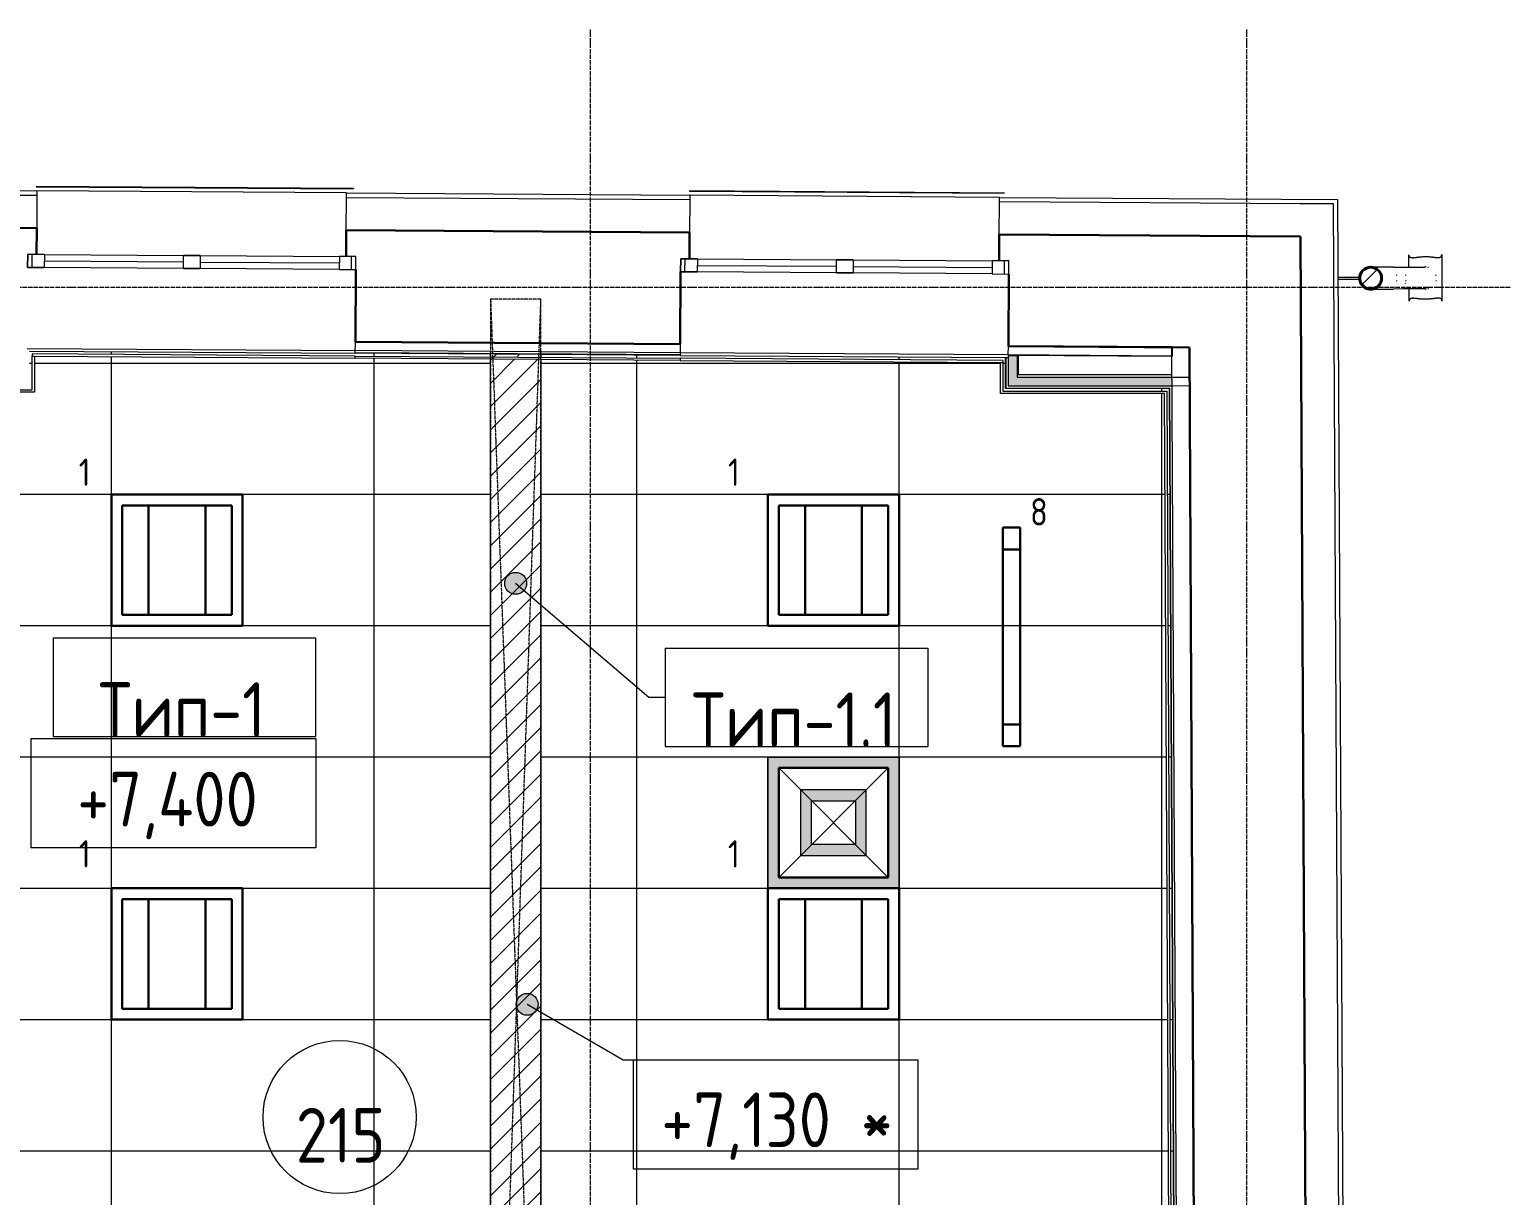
# Model space of a CAD drawing. Header units: millimetres. Extents: x -10474 to 67905, y -3824 to 44223.
# Drawn here: x -2564 to 4163, y 38894 to 44223 of the extents above; entities that cross this region are included whole.
import ezdxf

# ---------------------------------------------------------------- set-up
doc = ezdxf.new("R2010")
doc.units = ezdxf.units.MM
for name, pattern in [('ADSK_Линия сетки', [25, 20, -2.5, 0, -2.5]), ('ADSK_Штрих_ш3 п1_5', [4.5, 3, -1.5]), ('ADSK_Штрихпунктирная 2 точки_ш15 п1_5 п1_5 п1_5', [19.5, 15, -1.5, 0, -1.5, 0, -1.5])]:
    doc.linetypes.add(name, pattern=pattern)
for name, color, linetype, lineweight in [('_ Окна', 7, 'Continuous', 9), ('Аннотация', 7, 'Continuous', 20), ('Каркас', 7, 'Continuous', 18), ('Марки', 7, 'Continuous', 20), ('Марки помещений', 7, 'Continuous', 20), ('Обобщенные модели', 7, 'Continuous', 18), ('Окна', 7, 'Continuous', 9), ('Оси', 7, 'Continuous', 9), ('Отметки', 7, 'Continuous', 9), ('Перекрытие', 7, 'Continuous', 18), ('Потолки', 7, 'Continuous', 9), ('Потолки штриховка', 7, 'Continuous', 9), ('Стены внутренние', 7, 'Continuous', 18), ('Стены наружные', 7, 'Continuous', 18), ('Стены несущие', 7, 'Continuous', 30), ('Стены отделка', 7, 'Continuous', 30), ('Стены штриховка', 7, 'Continuous', 9), ('Узлы', 7, 'Continuous', 18)]:
    doc.layers.add(name, color=color, linetype=linetype, lineweight=lineweight)
doc.layers.add('Линии', color=7, linetype='Continuous', lineweight=9, true_color=0x00a600)
doc.styles.add('GOST Common_1', font='GOST_Common.ttf', dxfattribs={"width": 0.9, "height": 250})
doc.styles.add('GOST Common_2', font='GOST_Common.ttf', dxfattribs={"width": 0.9, "height": 250})
doc.styles.add('GOST Common_4', font='GOST_Common.ttf', dxfattribs={"width": 0.9, "height": 125})
doc.styles.add('GOST Common_B', font='', dxfattribs={"width": 0.9, "height": 250})
doc.styles.get('GOST Common_B').set_extended_font_data('GOST Common', bold=True)

# ---------------------------------------------------------------- blocks, each defined once
blk = doc.blocks.new('Водосток - Тип 1 _карниз больше 490мм_-5145492-План потолков 2-го этажа')
at = {"layer": 'Обобщенные модели', "lineweight": 9}
h = blk.add_hatch(dxfattribs=at)
h.set_pattern_fill('FP_12', color=256, style=0, pattern_type=2)
h.set_pattern_definition([(134.709, (43192.47, -3623.99), (-106.60335, -105.52595), [])])
h.paths.add_polyline_path([(173.7, 148.9), (173.7, 171.1), (164.1, 191.2), (144.7, 205.5), (125, 210), (103.3, 205), (85.9, 191.2), (76.3, 171.1), (76.3, 148.9), (85.9, 128.8), (103.3, 115), (125.7, 110.2), (146.7, 115), (164.1, 128.8)])
at = {"layer": 'Обобщенные модели'}
for p, q in [((18.8, 485), (24.9, 485)), ((225.1, 485), (231.2, 485)), ((24.9, 335), (18.8, 335)), ((75, 263.8), (75, 306.4)), ((75, 263.8), (75, 306.2)), ((75, 263.6), (75, 306.2)), ((175, 306.4), (175, 263.8)), ((175, 306.2), (175, 263.8)), ((175, 306.2), (175, 263.6)), ((231.2, 335), (225.1, 335)), ((120, 10), (120, 109.1)), ((130, 109.1), (130, 10))]:
    blk.add_line(p, q, dxfattribs=at)
at = {"layer": 'Обобщенные модели', "flags": 128}
for points in [[(75, 306.4), (75, 312), (75, 317.6), (75, 323.1), (75, 328.5), (75, 333.8), (75, 338.9), (75, 344), (75, 348.9), (75, 353.6), (75, 358.2), (75, 362.7), (75, 367), (75, 371.1), (75, 375.1), (75, 378.8), (75, 382.4), (75, 385.7), (75, 388.9), (75, 391.9), (75, 394.6), (75, 397.2), (75, 399.5), (75, 401.6), (75, 403.4), (75, 405.1), (75, 406.5), (75, 407.7), (75, 408.6), (75, 409.3), (75, 409.8), (75, 410), (75, 410)], [(175, 410), (175, 409.9), (175, 409.5), (175, 408.9), (175, 408.1), (175, 407), (175, 405.7), (175, 404.2), (175, 402.4), (175, 400.4), (175, 398.2), (175, 395.7), (175, 393), (175, 390.2), (175, 387.1), (175, 383.8), (175, 380.3), (175, 376.6), (175, 372.8), (175, 368.7), (175, 364.5), (175, 360.1), (175, 355.6), (175, 350.9), (175, 346), (175, 341), (175, 335.9), (175, 330.7), (175, 325.4), (175, 319.9), (175, 314.4), (175, 308.7), (175, 306.4)], [(75, 263.6), (75, 258), (75, 252.4), (75, 246.9), (75, 241.5), (75, 236.2), (75, 231.1), (75, 226), (75, 221.1), (75, 216.4), (75, 211.8), (75, 207.3), (75, 203), (75, 198.9), (75, 194.9), (75, 191.2), (75, 187.6), (75, 184.3), (75, 181.1), (75, 178.1), (75, 175.4), (75, 173)], [(175, 173), (175, 174.3), (175, 177), (175, 179.8), (175, 182.9), (175, 186.2), (175, 189.7), (175, 193.4), (175, 197.2), (175, 201.3), (175, 205.5), (175, 209.9), (175, 214.4), (175, 219.1), (175, 224), (175, 229), (175, 234.1), (175, 239.3), (175, 244.6), (175, 250.1), (175, 255.6), (175, 261.3), (175, 263.6)]]:
    blk.add_lwpolyline(points, dxfattribs=at)
at = {"layer": 'Обобщенные модели'}
for centre, radius, start, end in [((125, 410), 50, 174.54437, 183.38559), ((125, 410), 50, 163.32487, 166.67519), ((125, 410), 50, 103.32484, 106.67517), ((125, 410), 50, 73.32483, 76.67516), ((125, 410), 50, 13.32481, 16.67513), ((125, 410), 50, 356.72694, 5.45563), ((125, 160), 52, 90, 270), ((125, 160), 52, 270, 90)]:
    blk.add_arc(centre, radius, start, end, dxfattribs=at)
at = {"layer": 'Обобщенные модели', "lineweight": 40}
for start, end in [(90, 270), (270, 90)]:
    blk.add_arc((125, 160), 50, start, end, dxfattribs=at)
at = {"layer": 'Обобщенные модели'}
for centre, start_param, end_param in [((125, 306.2), 2.808758, 2.879793), ((125, 306.2), 2.808758, 2.879793), ((125, 306.2), 1.803497, 1.861695), ((125, 306.2), 1.803497, 1.861695), ((125, 263.8), 1.803497, 1.861695), ((125, 263.8), 1.803497, 1.861695), ((125, 306.2), 1.279898, 1.338096), ((125, 306.2), 1.279898, 1.338096), ((125, 263.8), 1.279898, 1.338096), ((125, 263.8), 1.279898, 1.338096), ((125, 306.2), 1.030162, 1.047198), ((125, 306.2), 1.030162, 1.047198), ((125, 263.8), 1.035591, 1.047198), ((125, 263.8), 1.035591, 1.047198), ((125, 263.8), 2.810841, 2.879793), ((125, 263.8), 2.810841, 2.879793)]:
    blk.add_ellipse(centre, major_axis=(50, 0), ratio=0.309017, start_param=start_param, end_param=end_param, dxfattribs=at)
for points, knots in [([(18.8, 335), (21.1, 335), (25.1, 335.7), (28.9, 338.6), (30.8, 342.1), (31.6, 344.9), (32, 347.4), (32.1, 349.4), (32.2, 351.5), (32.2, 353.8), (32.1, 356.2), (31.9, 358.7), (31.6, 361.4), (31.3, 364.1), (31, 367), (30.6, 369.9), (30.2, 372.9), (29.8, 376), (29.4, 379.2), (29, 382.4), (28.7, 385.7), (28.3, 390.2), (27.8, 395.9), (27.4, 405.3), (27.4, 414.8), (27.8, 424.1), (28.3, 429.8), (28.7, 434.3), (29, 437.6), (29.4, 440.8), (29.8, 444), (30.2, 447.1), (30.6, 450.1), (31, 453.1), (31.3, 455.9), (31.6, 458.6), (31.9, 461.3), (32.1, 463.8), (32.2, 466.2), (32.2, 468.5), (32.1, 470.6), (32, 472.7), (31.6, 475.1), (30.8, 477.9), (28.9, 481.5), (25.1, 484.3), (21.1, 485), (18.8, 485)], [-1, -1, -1, -1, -0.941176, -0.882353, -0.852941, -0.823529, -0.808824, -0.794118, -0.779412, -0.764706, -0.75, -0.735294, -0.720588, -0.705882, -0.691176, -0.676471, -0.661765, -0.647059, -0.632353, -0.617647, -0.602941, -0.588235, -0.558824, -0.529412, -0.470588, -0.441176, -0.411765, -0.397059, -0.382353, -0.367647, -0.352941, -0.338235, -0.323529, -0.308824, -0.294118, -0.279412, -0.264706, -0.25, -0.235294, -0.220588, -0.205882, -0.191176, -0.176471, -0.147059, -0.117647, -0.058824, 0, 0, 0, 0]), ([(18.8, 485), (22.1, 485), (28.9, 485), (39.4, 485), (48.4, 485), (56, 485), (60.8, 485), (64.9, 485), (67.9, 485), (71, 485), (74.3, 485), (77.6, 485), (81, 485), (83.9, 485), (86.4, 485), (88.2, 485), (90.2, 485), (92.8, 485), (96.1, 485), (99.6, 485), (102.5, 485), (104.8, 485), (107.1, 485), (110.3, 485), (116, 485), (121.3, 485), (125, 485)], [-1, -1, -1, -1, -0.875, -0.75, -0.625, -0.5625, -0.5, -0.46875, -0.4375, -0.40625, -0.375, -0.34375, -0.3125, -0.28125, -0.265625, -0.25, -0.234375, -0.21875, -0.1875, -0.15625, -0.140625, -0.125, -0.109375, -0.09375, -0.0625, 0, 0, 0, 0]), ([(125, 485), (128.7, 485), (134, 485), (139.7, 485), (142.9, 485), (145.2, 485), (147.5, 485), (150.4, 485), (153.9, 485), (157.2, 485), (159.8, 485), (161.8, 485), (163.6, 485), (166.1, 485), (169, 485), (172.4, 485), (175.7, 485), (179, 485), (182.1, 485), (185.1, 485), (189.2, 485), (194, 485), (201.6, 485), (210.6, 485), (221.1, 485), (227.9, 485), (231.2, 485)], [-1, -1, -1, -1, -0.9375, -0.90625, -0.890625, -0.875, -0.859375, -0.84375, -0.8125, -0.78125, -0.765625, -0.75, -0.734375, -0.71875, -0.6875, -0.65625, -0.625, -0.59375, -0.5625, -0.53125, -0.5, -0.4375, -0.375, -0.25, -0.125, 0, 0, 0, 0]), ([(231.2, 485), (228.9, 485), (224.9, 484.3), (221.1, 481.4), (219.2, 477.9), (218.4, 475.1), (218, 472.6), (217.9, 470.6), (217.8, 468.5), (217.8, 466.2), (217.9, 463.8), (218.1, 461.3), (218.4, 458.6), (218.7, 455.9), (219, 453), (219.4, 450.1), (219.8, 447.1), (220.2, 444), (220.6, 440.8), (221, 437.6), (221.3, 434.3), (221.7, 429.8), (222.2, 424.1), (222.6, 414.7), (222.6, 405.2), (222.2, 395.9), (221.7, 390.2), (221.3, 385.7), (221, 382.4), (220.6, 379.2), (220.2, 376), (219.8, 372.9), (219.4, 369.9), (219, 366.9), (218.7, 364.1), (218.4, 361.4), (218.1, 358.7), (217.9, 356.2), (217.8, 353.8), (217.8, 351.5), (217.9, 349.4), (218, 347.3), (218.4, 344.9), (219.2, 342.1), (221.1, 338.5), (224.9, 335.7), (228.9, 335), (231.2, 335)], [-1, -1, -1, -1, -0.941176, -0.882353, -0.852941, -0.823529, -0.808824, -0.794118, -0.779412, -0.764706, -0.75, -0.735294, -0.720588, -0.705882, -0.691176, -0.676471, -0.661765, -0.647059, -0.632353, -0.617647, -0.602941, -0.588235, -0.558824, -0.529412, -0.470588, -0.441176, -0.411765, -0.397059, -0.382353, -0.367647, -0.352941, -0.338235, -0.323529, -0.308824, -0.294118, -0.279412, -0.264706, -0.25, -0.235294, -0.220588, -0.205882, -0.191176, -0.176471, -0.147059, -0.117647, -0.058824, 0, 0, 0, 0]), ([(74.3, 335), (73.2, 335), (71, 335), (67.9, 335), (64.9, 335), (60.8, 335), (56, 335), (48.4, 335), (39.4, 335), (28.9, 335), (22.1, 335), (18.8, 335)], [-0.625, -0.625, -0.625, -0.625, -0.59375, -0.5625, -0.53125, -0.5, -0.4375, -0.375, -0.25, -0.125, 0, 0, 0, 0]), ([(231.2, 335), (227.9, 335), (221.1, 335), (210.6, 335), (201.6, 335), (194, 335), (189.2, 335), (185.1, 335), (182.1, 335), (179, 335), (176.8, 335), (175.7, 335)], [-1, -1, -1, -1, -0.875, -0.75, -0.625, -0.5625, -0.5, -0.46875, -0.4375, -0.40625, -0.375, -0.375, -0.375, -0.375])]:
    blk.add_open_spline(points, degree=3, knots=knots, dxfattribs=at)
blk = doc.blocks.new('окна_rehau_двупольное_2_фрамуги - 1460х2440 _нов_-4571373-План потолков 2-го этажа')
at = {"layer": '_ Окна', "lineweight": 18}
for p, q in [((-750, 75), (-750, 135)), ((-750, 135), (-674, 135)), ((-674, 135), (-674, 75)), ((-38, 75), (-38, 135)), ((-38, 135), (38, 135)), ((38, 135), (38, 75)), ((674, 135), (674, 75)), ((750, 135), (674, 135)), ((750, 75), (750, 135)), ((-674, 75), (-750, 75)), ((38, 75), (-38, 75)), ((674, 75), (750, 75))]:
    blk.add_line(p, q, dxfattribs=at)
at = {"layer": '_ Окна'}
for p, q in [((-730, 75), (-730, 135)), ((730, 75), (730, 135)), ((-674, 105), (-38, 105)), ((38, 105), (674, 105))]:
    blk.add_line(p, q, dxfattribs=at)
at = {"layer": 'Окна'}
for p, q in [((-750, 135), (-750, 75)), ((-674, 135), (-750, 135)), ((-674, 135), (-38, 135)), ((38, 135), (-38, 135)), ((38, 135), (674, 135)), ((750, 135), (674, 135)), ((750, 75), (750, 135)), ((-750, 75), (-674, 75)), ((-38, 75), (-674, 75)), ((-38, 75), (38, 75)), ((674, 75), (38, 75)), ((674, 75), (750, 75))]:
    blk.add_line(p, q, dxfattribs=at)
blk = doc.blocks.new('ADSK_Марка_Помещение_ОдноЗначение - Номер-159740-План потолков 2-го этажа')
at = {"layer": 'Марки помещений'}
blk.add_circle((0, 0), 3.5, dxfattribs=at)
blk = doc.blocks.new('Высотные отметки - Рамка-12095-План потолков 2-го этажа')
at = {"layer": 'Аннотация'}
for p, q in [((-6.5, 0), (-6.5, 5)), ((-6.5, 5), (6.5, 5)), ((6.5, 5), (6.5, 0)), ((6.5, 0), (-6.5, 0))]:
    blk.add_line(p, q, dxfattribs=at)
blk = doc.blocks.new('ADSK_Марка_Потолок - ADSK_Марка и Смещение от уровня-155896-План потолков 2-го этажа')
at = {"layer": 'Марки'}
for p, q in [((-6, 4.5), (-6, 0)), ((-6, 4.5), (6, 4.5)), ((6, 4.5), (6, 0)), ((-6, 0), (6, 0))]:
    blk.add_line(p, q, dxfattribs=at)

msp = doc.modelspace()

# ---------------------------------------------------------------- hatches: boundary and pattern name
at = {"layer": 'Марки'}
h = msp.add_hatch(color=256, dxfattribs=at)
edge = h.paths.add_edge_path()
edge.add_arc((-342.437, 41691.974), 50, 0, 360)
at = {"layer": 'Отметки'}
h = msp.add_hatch(color=256, dxfattribs=at)
edge = h.paths.add_edge_path()
edge.add_arc((-289.726, 39768.053), 50, 0, 360)
at = {"layer": 'Потолки штриховка', "lineweight": 18}
h = msp.add_hatch(dxfattribs=at)
h.set_pattern_fill('FP_13', color=256, style=0, pattern_type=2)
h.set_pattern_definition([(0, (-990, 39098), (0, -600), []), (270, (-990, 39098), (-1200, -7e-14), [])])
h.paths.add_polyline_path([(142.891, 36875.493), (2463.894, 36875.493), (2463.584, 36878.493), (-227.109, 36878.493), (-227.109, 36875.493), (138.114, 36875.493)])
h.paths.add_polyline_path([(-3267.109, 36875.493), (-457.109, 36875.493), (-457.109, 36878.493), (-3267.109, 36878.493)])
h.paths.add_polyline_path([(-4729.225, 36875.493), (-3497.109, 36875.493), (-3497.109, 36878.493), (-4729.225, 36878.493)])
h.paths.add_polyline_path([(2672.565, 37275), (2672.626, 37273), (2674.575, 37273), (2672.575, 37274.99)])
h.paths.add_polyline_path([(2645.588, 42582.445), (2647.527, 42584.445), (2645.577, 42584.445)])
h.paths.add_polyline_path([(382.811, 36888.493), (2450.894, 36888.493), (2450.894, 37190), (2460.894, 37190), (2460.894, 36888.493), (2463.894, 36888.493), (2463.894, 37275), (2672.565, 37275), (2645.527, 42582.445), (1898.634, 42582.445), (1898.634, 42584.445), (1896.634, 42584.445), (1896.634, 42723.446), (-227.109, 42737.71), (-227.109, 42724.709), (1883.634, 42710.534), (1883.634, 42569.445), (2632.653, 42569.445), (2659.498, 37278), (2475.894, 37278), (2476.746, 37288), (2649.498, 37288), (2622.653, 42559.445), (1873.634, 42559.445), (1873.634, 42700.6), (-227.109, 42714.709), (-227.109, 36888.493), (370.772, 36888.493)])
h.paths.add_polyline_path([(-1053.777, 36888.493), (-457.109, 36888.493), (-457.109, 42716.254), (-2541.322, 42730.251), (-2541.322, 42565.802), (-3267.109, 42565.802), (-3267.109, 36888.493), (-2499.245, 36888.493)])
h.paths.add_polyline_path([(-4729.225, 36888.493), (-3497.109, 36888.493), (-3497.109, 42565.802), (-4141.241, 42565.802), (-4141.241, 42740.996), (-6362.788, 42755.916), (-6362.788, 37589.756), (-5383.225, 37589.756), (-5383.225, 37560.756), (-4729.225, 37560.756), (-4729.225, 36891.388)])
h.paths.add_polyline_path([(-5393.225, 37560.756), (-5393.225, 37579.756), (-6362.788, 37579.756), (-6362.788, 37566.756), (-5408.225, 37566.756), (-5408.225, 37564.756), (-5406.225, 37564.756), (-5406.225, 37560.756)])
h.paths.add_polyline_path([(-6385.788, 37566.756), (-6372.788, 37566.756), (-6372.788, 42755.983), (-6385.788, 42755.916), (-6385.788, 37579.756)])
h.paths.add_polyline_path([(-6387.788, 37564.756), (-6385.788, 37566.756), (-6387.788, 37566.756)])
h.paths.add_polyline_path([(-3221.98, 42575.802), (-2551.322, 42575.802), (-2551.322, 42740.319), (-457.109, 42726.254), (-457.109, 42739.254), (-2564.322, 42753.406), (-2564.322, 42590.802), (-2566.322, 42590.802), (-2566.347, 42588.802), (-3267.109, 42588.802), (-3267.109, 42575.802)])
h.paths.add_polyline_path([(-6385.788, 42779.071), (-6387.788, 42781.085), (-6387.788, 42779.085)])
h.paths.add_polyline_path([(-4106.241, 42575.802), (-3497.109, 42575.802), (-3497.109, 42588.802), (-4116.241, 42588.802), (-4116.241, 42590.802), (-4118.241, 42590.802), (-4118.241, 42763.842), (-6385.788, 42779.071), (-6385.784, 42766.071), (-4131.241, 42750.929), (-4131.241, 42575.802), (-4106.697, 42575.802)])
at = {"layer": 'Потолки штриховка', "lineweight": 18, "true_color": 0x787878}
h = msp.add_hatch(dxfattribs=at)
h.set_pattern_fill('FP_49', color=8, style=0, pattern_type=2)
h.set_pattern_definition([(45, (0, 0), (-53.03301, 53.03301), [])])
h.paths.add_polyline_path([(-457.109, 36875.493), (-227.109, 36875.493), (-227.109, 36878.493), (-457.109, 36878.493)])
h.paths.add_polyline_path([(-457.109, 36888.493), (-227.109, 36888.493), (-227.109, 42714.709), (-457.109, 42716.254), (-457.109, 36934.737)])
h.paths.add_polyline_path([(-227.109, 42724.709), (-227.109, 42737.71), (-457.109, 42739.254), (-457.109, 42726.254)])
at = {"layer": 'Стены внутренние'}
for points in [[(1948.634, 42594.445), (1948.634, 42733.069), (1908.634, 42733.069), (1908.918, 42594.445), (1915.708, 42594.445)], [(2656.65, 42593.563), (2657.527, 42594.445), (2656.637, 42633.563), (1948.634, 42634.398), (1948.634, 42594.398), (2656.637, 42593.563)]]:
    msp.add_hatch(color=256, dxfattribs=at).paths.add_polyline_path(points)
at = {"layer": 'Узлы', "true_color": 0x939393}
h = msp.add_hatch(color=252, dxfattribs=at)
h.paths.add_polyline_path([(1360, 40298.011), (1410, 40298.011), (1410, 40898.011), (810, 40898.011), (810, 40298.011), (1305.088, 40298.011)])
h.paths.add_polyline_path([(1318.613, 40348.011), (860, 40348.011), (860, 40848.011), (1360, 40848.011), (1360, 40348.011)])
h.paths.add_polyline_path([(960, 40448.011), (1260, 40448.011), (1260, 40748.011), (960, 40748.011), (960, 40498.011)])
h.paths.add_polyline_path([(1010, 40498.011), (1010, 40698.011), (1210, 40698.011), (1210, 40498.011), (1126.94, 40498.011)])

# ---------------------------------------------------------------- linework, layer by layer
at = {"layer": 'Каркас', "color": 8, "linetype": 'ADSK_Штрих_ш3 п1_5', "lineweight": 9, "true_color": 0x808080}
msp.add_line((1948.634, 42646.7), (2657.261, 42646.7), dxfattribs=at)
at = {"layer": 'Линии', "color": 7, "linetype": 'ADSK_Штрихпунктирная 2 точки_ш15 п1_5 п1_5 п1_5'}
for p, q in [((-457.109, 42990.327), (-227.109, 36763.493)), ((-227.109, 42990.327), (-457.109, 42990.327)), ((-457.109, 42990.327), (-457.109, 36763.493)), ((-440.538, 36763.493), (-227.109, 42990.327)), ((-227.109, 36763.493), (-227.109, 42990.327))]:
    msp.add_line(p, q, dxfattribs=at)
at = {"layer": 'Линии', "color": 5, "lineweight": 30, "true_color": 0x0000ff}
for p, q in [((-2190, 42098.011), (-1590, 42098.011)), ((-2190, 41498.011), (-2190, 42098.011)), ((-1640, 42048.011), (-2140, 42048.011)), ((-2140, 42048.011), (-2140, 41548.011)), ((-2020, 42048.011), (-2020, 41548.011)), ((-1760, 42048.011), (-1760, 41548.011)), ((-1640, 41548.011), (-1640, 42048.011)), ((-1590, 42098.011), (-1590, 41498.011)), ((810, 42098.011), (1410, 42098.011)), ((810, 41498.011), (810, 42098.011)), ((1360, 42048.011), (860, 42048.011)), ((860, 42048.011), (860, 41548.011)), ((980, 42048.011), (980, 41548.011)), ((1240, 42048.011), (1240, 41548.011)), ((1360, 41548.011), (1360, 42048.011)), ((1410, 42098.011), (1410, 41498.011)), ((1883.459, 41947.171), (1963.459, 41947.171)), ((1883.459, 40947.171), (1883.459, 41947.171)), ((1963.459, 41947.171), (1963.459, 40947.171)), ((1883.459, 41847.171), (1963.459, 41847.171)), ((-2140, 41548.011), (-1640, 41548.011)), ((860, 41548.011), (1360, 41548.011)), ((-1590, 41498.011), (-2190, 41498.011)), ((1410, 41498.011), (810, 41498.011)), ((1963.459, 41047.171), (1883.459, 41047.171)), ((1963.459, 40947.171), (1883.459, 40947.171)), ((1360, 40848.011), (860, 40848.011)), ((860, 40848.011), (860, 40348.011)), ((1360, 40348.011), (1360, 40848.011)), ((-2190, 40298.011), (-1590, 40298.011)), ((-2190, 39698.011), (-2190, 40298.011)), ((-1590, 40298.011), (-1590, 39698.011)), ((860, 40348.011), (1360, 40348.011)), ((-1640, 40248.011), (-2140, 40248.011)), ((-2140, 40248.011), (-2140, 39748.011)), ((-2020, 40248.011), (-2020, 39748.011)), ((-1760, 40248.011), (-1760, 39748.011)), ((-1640, 39748.011), (-1640, 40248.011)), ((-1590, 39698.011), (-2190, 39698.011)), ((-2140, 39748.011), (-1640, 39748.011))]:
    msp.add_line(p, q, dxfattribs=at)
at = {"layer": 'Линии', "color": 7, "lineweight": 18}
for p, q in [((810, 40898.011), (1410, 40898.011)), ((810, 40298.011), (810, 40898.011)), ((860, 40848.011), (1360, 40348.011)), ((1360, 40848.011), (860, 40348.011)), ((1410, 40898.011), (1410, 40298.011)), ((1410, 40298.011), (810, 40298.011))]:
    msp.add_line(p, q, dxfattribs=at)
at = {"layer": 'Линии', "color": 7}
for p, q in [((1410, 40898.011), (810, 40898.011)), ((810, 40898.011), (810, 40298.011)), ((860, 40348.011), (860, 40848.011)), ((860, 40848.011), (1360, 40848.011)), ((1360, 40848.011), (1360, 40348.011)), ((1410, 40298.011), (1410, 40898.011)), ((960, 40748.011), (960, 40448.011)), ((1260, 40748.011), (960, 40748.011)), ((1260, 40448.011), (1260, 40748.011)), ((1010, 40698.011), (1210, 40698.011)), ((1010, 40498.011), (1010, 40698.011)), ((1210, 40698.011), (1210, 40498.011)), ((960, 40448.011), (1260, 40448.011)), ((1210, 40498.011), (1010, 40498.011)), ((810, 40298.011), (1410, 40298.011)), ((1360, 40348.011), (860, 40348.011))]:
    msp.add_line(p, q, dxfattribs=at)
at = {"layer": 'Линии', "color": 1, "lineweight": 30, "true_color": 0xff0000}
for p, q in [((810, 40298.011), (1410, 40298.011)), ((810, 39698.011), (810, 40298.011)), ((1410, 40298.011), (1410, 39698.011)), ((1360, 40248.011), (860, 40248.011)), ((860, 40248.011), (860, 39748.011)), ((980, 40248.011), (980, 39748.011)), ((1240, 40248.011), (1240, 39748.011)), ((1360, 39748.011), (1360, 40248.011)), ((1410, 39698.011), (810, 39698.011)), ((860, 39748.011), (1360, 39748.011))]:
    msp.add_line(p, q, dxfattribs=at)
at = {"layer": 'Марки'}
for p, q in [((-342.437, 41691.974), (266.707, 41171.068)), ((266.707, 41171.068), (340.431, 41171.068))]:
    msp.add_line(p, q, dxfattribs=at)
msp.add_circle((-342.437, 41691.974), 50, dxfattribs=at)
at = {"layer": 'Оси', "linetype": 'ADSK_Линия сетки'}
for p, q in [((-0.435, -3024.361), (-0.435, 44222.998)), ((2999.565, -3024.361), (2999.565, 44222.998)), ((-9674.401, 43045), (56004.853, 43045))]:
    msp.add_line(p, q, dxfattribs=at)
at = {"layer": 'Отметки', "lineweight": 20}
for p, q in [((-289.726, 39768.053), (149.005, 39514.752)), ((149.005, 39514.752), (846.027, 39514.752))]:
    msp.add_line(p, q, dxfattribs=at)
at = {"layer": 'Отметки'}
msp.add_circle((-289.726, 39768.053), 50, dxfattribs=at)
at = {"layer": 'Перекрытие'}
msp.add_line((1915.708, 42735.319), (1915.708, 42733.069), dxfattribs=at)
at = {"layer": 'Потолки'}
for p, q in [((-457.109, 42726.254), (-457.109, 42739.254)), ((-227.109, 42737.71), (-227.109, 42724.709)), ((1908.918, 42735.364), (1908.903, 42733.069)), ((-457.109, 36888.493), (-457.109, 42716.254)), ((-227.109, 42714.709), (-227.109, 36888.493))]:
    msp.add_line(p, q, dxfattribs=at)
at = {"layer": 'Стены внутренние'}
for p, q in [((-2574.981, 42765.478), (-1075.015, 42755.404)), ((-1075.183, 42730.405), (-2551.322, 42740.319)), ((-2551.322, 42740.319), (-2551.322, 42730.318)), ((-2541.322, 42730.251), (-1075.25, 42720.405)), ((1883.634, 42710.534), (408.784, 42720.439)), ((1908.634, 42735.366), (1908.918, 42735.364)), ((1915.708, 42735.234), (2656.836, 42730.249)), ((1948.634, 42732.98), (1955.708, 42732.98)), ((1955.708, 42646.7), (1955.708, 42732.98)), ((2697.108, 42769.979), (2657.224, 42770.247)), ((408.717, 42710.439), (1873.634, 42700.6)), ((1883.634, 42710.534), (1883.634, 42700.533))]:
    msp.add_line(p, q, dxfattribs=at)
at = {"layer": 'Стены наружные'}
for p, q in [((-2532.948, 43505.212), (-2532.955, 43504.212)), ((-2532.955, 43504.212), (-1082.988, 43494.474)), ((-1082.981, 43495.474), (-2532.948, 43505.212)), ((-1115.178, 43475.69), (-2530.146, 43485.193)), ((-1082.981, 43495.474), (-1082.988, 43494.474)), ((451.989, 43485.165), (451.982, 43484.165)), ((451.982, 43484.165), (1892.07, 43474.494)), ((1892.077, 43475.494), (451.989, 43485.165)), ((1868.754, 43455.65), (453.786, 43465.153)), ((1892.07, 43474.494), (1892.077, 43475.494)), ((-2564.322, 42753.406), (-1075.095, 42743.405)), ((408.871, 42733.438), (1896.634, 42723.446)), ((1908.634, 42735.366), (408.952, 42745.438)), ((1908.634, 42735.366), (1908.634, 42733.069))]:
    msp.add_line(p, q, dxfattribs=at)
at = {"layer": 'Стены несущие'}
for p, q in [((-4137.252, 43325.983), (-2531.288, 43315.197)), ((-2531.288, 43315.197), (-2532.094, 43195.2)), ((-1117.126, 43185.697), (-1116.32, 43305.694)), ((-1116.32, 43305.694), (452.645, 43295.157)), ((452.645, 43295.157), (451.839, 43175.16)), ((1866.807, 43165.657), (1867.613, 43285.654)), ((1867.613, 43285.654), (3244.068, 43276.41)), ((3283.683, 35482.544), (3244.068, 43276.41)), ((-1074.746, 42795.403), (-1072.53, 43125.396)), ((1911.806, 43165.355), (1912.806, 43165.348)), ((411.437, 43115.43), (409.22, 42785.437)), ((1909.187, 42775.363), (1911.403, 43105.356)), ((-1074.746, 42795.403), (409.22, 42785.437)), ((409.22, 42785.437), (-1074.746, 42795.403)), ((2736.636, 42769.806), (1909.187, 42775.363)), ((1910.187, 42775.357), (2657.225, 42770.34)), ((2766.861, 36823.493), (2736.636, 42769.806))]:
    msp.add_line(p, q, dxfattribs=at)
at = {"layer": 'Стены отделка', "lineweight": 9}
for p, q in [((-4136.11, 43495.979), (-2530.146, 43485.193)), ((-2530.281, 43465.194), (-2531.288, 43315.197)), ((-2530.146, 43485.193), (-2530.281, 43465.194)), ((-1115.313, 43455.691), (-1115.178, 43475.69)), ((-1115.178, 43475.69), (453.786, 43465.153)), ((453.786, 43465.153), (453.652, 43445.154)), ((-1116.32, 43305.694), (-1115.313, 43455.691)), ((453.652, 43445.154), (452.645, 43295.157)), ((1867.613, 43285.654), (1868.62, 43435.651)), ((1868.62, 43435.651), (1868.754, 43455.65)), ((1868.754, 43455.65), (1869.754, 43455.644)), ((1869.62, 43435.644), (1869.62, 43435.644)), ((1869.754, 43455.644), (3413.212, 43445.278)), ((3243.305, 43426.418), (3393.304, 43427.181)), ((3393.313, 43425.411), (3243.305, 43426.418)), ((3393.304, 43427.181), (3393.313, 43425.411)), ((3413.212, 43445.278), (3453.681, 35483.408)), ((1867.613, 43285.654), (1867.613, 43285.654)), ((3246.66, 42766.381), (3244.068, 43276.41)), ((-1075.095, 42743.405), (-1074.746, 42795.403)), ((-2551.322, 42575.802), (-2551.322, 42730.318)), ((-2551.322, 42730.318), (-2541.322, 42730.251)), ((-2541.322, 42730.251), (-2541.322, 42565.802)), ((-1075.25, 42720.405), (-1075.183, 42730.405)), ((408.717, 42710.439), (-1075.25, 42720.405)), ((-1075.183, 42730.405), (408.784, 42720.439)), ((408.871, 42733.438), (-1075.095, 42743.405)), ((408.952, 42745.438), (-1075.015, 42755.404)), ((408.784, 42720.439), (408.717, 42710.439)), ((409.22, 42785.437), (408.871, 42733.438)), ((1896.634, 42582.445), (1896.634, 42723.446)), ((1896.634, 42723.446), (1908.634, 42723.366)), ((1908.634, 42733.069), (1948.634, 42733.069)), ((1908.634, 42733.069), (1908.634, 42594.445)), ((1908.918, 42735.364), (1909.187, 42775.363)), ((2656.956, 42730.34), (1908.918, 42735.364)), ((1909.187, 42775.363), (1910.187, 42775.357)), ((1948.634, 42733.069), (1948.634, 42634.398)), ((2656.637, 42769.4), (2736.636, 42769.806)), ((2686.862, 36823.086), (2656.637, 42769.4)), ((2657.225, 42770.34), (2656.956, 42730.34)), ((1873.634, 42559.445), (1873.634, 42700.6)), ((1873.634, 42700.6), (1883.634, 42700.533)), ((1883.634, 42700.533), (1883.634, 42569.445)), ((2737.407, 42593.468), (1908.634, 42594.445)), ((1908.634, 42594.445), (2657.527, 42594.445)), ((1948.634, 42634.398), (2737.455, 42633.468)), ((2737.455, 42633.468), (2737.407, 42593.468)), ((-2541.322, 42565.802), (-4141.241, 42565.802)), ((-4131.241, 42575.802), (-2551.322, 42575.802)), ((2622.704, 42559.445), (1873.634, 42559.445)), ((1883.634, 42569.445), (2632.653, 42569.445)), ((2645.588, 42582.445), (1898.634, 42582.445)), ((2649.498, 37288), (2622.704, 42559.445)), ((2632.653, 42569.445), (2659.549, 37278)), ((2672.565, 37275), (2645.588, 42582.445))]:
    msp.add_line(p, q, dxfattribs=at)
at = {"layer": 'Стены штриховка'}
for p, q in [((-4136.244, 43475.979), (-2530.281, 43465.194)), ((-1115.313, 43455.691), (453.652, 43445.154)), ((1869.62, 43435.644), (1868.62, 43435.651)), ((3243.305, 43426.418), (1869.62, 43435.644)), ((3393.313, 43425.411), (3393.313, 43425.411)), ((3393.313, 43425.411), (3433.681, 35483.306)), ((408.885, 42735.438), (-1075.082, 42745.405)), ((1898.634, 42582.445), (1898.634, 42723.433)), ((1896.634, 42584.445), (2647.577, 42584.445)), ((2674.575, 37273), (2647.577, 42584.445)), ((1898.634, 42582.445), (1896.634, 42582.445))]:
    msp.add_line(p, q, dxfattribs=at)

# ---------------------------------------------------------------- block references
at = {"layer": 'Марки', "xscale": 99.99999999999993, "yscale": 99.99999999999993, "zscale": 99.99999999999993}
for p in [(-1856.581, 40992.434), (940.431, 40946.068)]:
    msp.add_blockref('ADSK_Марка_Потолок - ADSK_Марка и Смещение от уровня-155896-План потолков 2-го этажа', p, dxfattribs=at)
at = {"layer": 'Марки помещений', "xscale": 99.99999999999993, "yscale": 99.99999999999993, "zscale": 99.99999999999993}
msp.add_blockref('ADSK_Марка_Помещение_ОдноЗначение - Номер-159740-План потолков 2-го этажа', (-1147.008, 39252.855), dxfattribs=at)
at = {"layer": 'Обобщенные модели', "rotation": 270.2912255442424}
msp.add_blockref('Водосток - Тип 1 _карниз больше 490мм_-5145492-План потолков 2-го этажа', (3404.406, 43210.329), dxfattribs=at)
at = {"layer": 'Окна', "rotation": 359.6152078770644}
for p in [(-1823.017, 43055.435), (1160.916, 43035.394)]:
    msp.add_blockref('окна_rehau_двупольное_2_фрамуги - 1460х2440 _нов_-4571373-План потолков 2-го этажа', p, dxfattribs=at)
at = {"layer": 'Отметки', "lineweight": 20, "xscale": 99.99999999999993, "yscale": 99.99999999999993, "zscale": 99.99999999999993}
msp.add_blockref('Высотные отметки - Рамка-12095-План потолков 2-го этажа', (-1906.048, 40482.419), dxfattribs=at)
at = {"layer": 'Отметки', "lineweight": 20, "xscale": 99.99999999999993, "yscale": 99.99999999999993, "zscale": 99.99999999999993, "rotation": 180}
msp.add_blockref('Высотные отметки - Рамка-12095-План потолков 2-го этажа', (846.027, 39514.752), dxfattribs=at)

# ---------------------------------------------------------------- texts
at = {"layer": 'Аннотация', "lineweight": 9, "char_height": 125, "width": 175.5, "attachment_point": 5, "line_spacing_factor": 1.022766, "style": 'GOST Common_4'}
for s, insert in [('\\pt180,360,540,720,900,1080,1260,1440,1620,1800,1980,2160,2340,2520,2700,2880,3060,3240,3420,3600,3780,3960,4140,4320,4500,4680,4860,5040,5220,5400,5580,5760;1 ', (-2311.998, 42199.728)), ('\\pt180,360,540,720,900,1080,1260,1440,1620,1800,1980,2160,2340,2520,2700,2880,3060,3240,3420,3600,3780,3960,4140,4320,4500,4680,4860,5040,5220,5400,5580,5760;1 ', (654.458, 42199.728)), ('\\pt180,360,540,720,900,1080,1260,1440,1620,1800,1980,2160,2340,2520,2700,2880,3060,3240,3420,3600,3780,3960,4140,4320,4500,4680,4860,5040,5220,5400,5580,5760;8 ', (2048.996, 42018.598)), ('\\pt180,360,540,720,900,1080,1260,1440,1620,1800,1980,2160,2340,2520,2700,2880,3060,3240,3420,3600,3780,3960,4140,4320,4500,4680,4860,5040,5220,5400,5580,5760;1 ', (-2311.998, 40455.501)), ('\\pt180,360,540,720,900,1080,1260,1440,1620,1800,1980,2160,2340,2520,2700,2880,3060,3240,3420,3600,3780,3960,4140,4320,4500,4680,4860,5040,5220,5400,5580,5760;1 ', (654.458, 40455.501))]:
    msp.add_mtext(s, dxfattribs=dict(at, insert=insert))
at = {"layer": 'Марки', "lineweight": 9, "char_height": 250, "attachment_point": 5, "line_spacing_factor": 1.022766, "style": 'GOST Common_B'}
for s, insert, width in [('\\pt1143,2286,3429,4572,5715,6858,8001,9144,10287,11430,12573,13716,14859,16002,17145,18288,19431,20574,21717,22860,24003,25146,26289,27432,28575,29718,30861,32004,33147,34290,35433,36576;Тип-1', (-1867.212, 41114.589), 792), ('\\pt1143,2286,3429,4572,5715,6858,8001,9144,10287,11430,12573,13716,14859,16002,17145,18288,19431,20574,21717,22860,24003,25146,26289,27432,28575,29718,30861,32004,33147,34290,35433,36576;Тип-1.1', (929.801, 41068.224), 982.8)]:
    msp.add_mtext(s, dxfattribs=dict(at, insert=insert, width=width))
at = {"layer": 'Марки помещений', "lineweight": 9, "insert": (-1142.066, 39169.274), "char_height": 250, "width": 441, "attachment_point": 5, "line_spacing_factor": 1.022766, "style": 'GOST Common_1'}
msp.add_mtext('\\pt450,900,1350,1800,2250,2700,3150,3600,4050,4500,4950,5400,5850,6300,6750,7200,7650,8100,8550,9000,9450,9900,10350,10800,11250,11700,12150,12600,13050,13500,13950,14400;215', dxfattribs=at)
at = {"layer": 'Отметки', "lineweight": 20, "char_height": 250, "attachment_point": 1, "line_spacing_factor": 1.022761, "style": 'GOST Common_2'}
for s, insert, width in [('+7,400', (-2346.038, 40830.616), 1055.97624), ('+7,130 *', (323.067, 39365.308), 1255.10319)]:
    msp.add_mtext(s, dxfattribs=dict(at, insert=insert, width=width))

doc.saveas('drawing.dxf')
